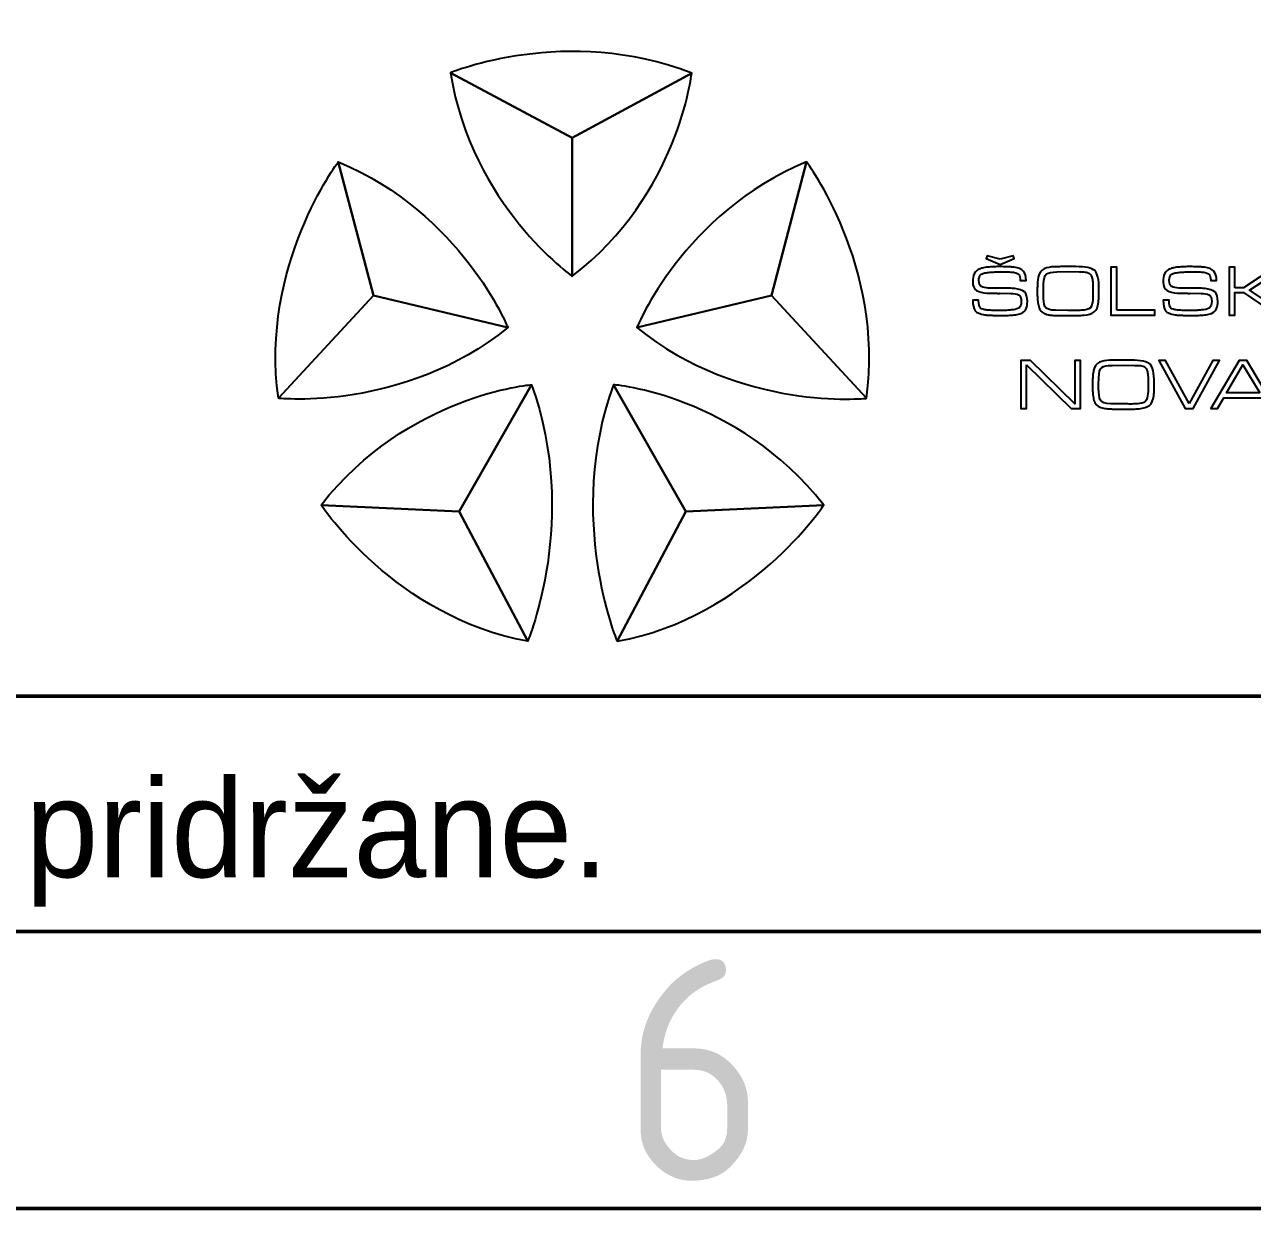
# Model space of a CAD drawing. Header units: millimetres. Extents: x -2290 to 830, y 1385 to 3624.
# Drawn here: x -239.1 to -66.2, y 1385 to 1551.7 of the extents above; entities that cross this region are included whole.
import ezdxf

# ---------------------------------------------------------------- set-up
doc = ezdxf.new("R2010")
doc.units = ezdxf.units.MM
doc.header["$MEASUREMENT"] = 0
doc.layers.add('Crta_025', color=5, linetype='Continuous', lineweight=25)
doc.layers.add('Crta_05', color=1, linetype='Continuous', lineweight=50)
doc.layers.add('Layer 1', color=7, linetype='Continuous')
doc.layers.add('RAHM2', color=1, linetype='Continuous')
doc.styles.add('oznake', font='geniso.shx', dxfattribs={"height": 4})
doc.styles.get("Standard").update_dxf_attribs({"font": 'arial.ttf'})

# ---------------------------------------------------------------- blocks, each defined once
blk = doc.blocks.new('Logo_SCNG')
at = {"layer": 'Layer 1', "color": 242}
for points, knots in [([(2.154, 4.869), (2.154, 4.869), (-0.005, 3.698), (-0.005, 3.698), (-0.005, 3.698), (-0.005, 3.698), (-2.2, 4.875), (-2.2, 4.875), (-2.2, 4.875), (-2.2, 4.875), (-0.106, 5.746), (2.154, 4.869)], [0, 0, 0, 0, 0.25, 0.25, 0.25, 0.25, 0.5, 0.5, 0.5, 0.5, 1, 1, 1, 1]), ([(-5.307, -1.001), (-5.307, -1.001), (-3.592, 0.853), (-3.592, 0.853), (-3.592, 0.853), (-3.592, 0.853), (-4.225, 3.267), (-4.225, 3.267), (-4.225, 3.267), (-4.225, 3.267), (-5.639, 1.401), (-5.307, -1.001)], [0, 0, 0, 0, 0.25, 0.25, 0.25, 0.25, 0.5, 0.5, 0.5, 0.5, 1, 1, 1, 1]), ([(5.307, -1.001), (5.307, -1.001), (3.592, 0.853), (3.592, 0.853), (3.592, 0.853), (3.592, 0.853), (4.225, 3.267), (4.225, 3.267), (4.225, 3.267), (4.225, 3.267), (5.639, 1.401), (5.307, -1.001)], [0, 0, 0, 0, 0.25, 0.25, 0.25, 0.25, 0.5, 0.5, 0.5, 0.5, 1, 1, 1, 1]), ([(7.72, 1.512), (7.72, 1.512), (7.954, 1.571), (7.954, 1.571), (7.954, 1.571), (7.954, 1.571), (7.971, 1.52), (7.971, 1.52), (7.971, 1.52), (7.971, 1.52), (7.72, 1.412), (7.72, 1.412), (7.72, 1.412), (7.72, 1.412), (7.469, 1.52), (7.469, 1.52), (7.469, 1.52), (7.469, 1.52), (7.485, 1.571), (7.485, 1.571), (7.485, 1.571), (7.485, 1.571), (7.72, 1.512), (7.72, 1.512)], [0, 0, 0, 0, 0.142857, 0.142857, 0.142857, 0.142857, 0.285714, 0.285714, 0.285714, 0.285714, 0.428571, 0.428571, 0.428571, 0.428571, 0.571429, 0.571429, 0.571429, 0.571429, 0.714286, 0.714286, 0.714286, 0.714286, 1, 1, 1, 1]), ([(8.19, 1.128), (8.19, 1.128), (8.085, 1.128), (8.085, 1.128), (8.085, 1.128), (8.085, 1.133), (8.085, 1.139), (8.084, 1.146), (8.084, 1.146), (8.084, 1.153), (8.083, 1.16), (8.082, 1.167), (8.082, 1.167), (8.081, 1.184), (8.076, 1.201), (8.069, 1.217), (8.069, 1.217), (8.061, 1.234), (8.049, 1.246), (8.032, 1.254), (8.032, 1.254), (8.014, 1.262), (7.991, 1.269), (7.961, 1.273), (7.961, 1.273), (7.931, 1.276), (7.9, 1.279), (7.868, 1.281), (7.868, 1.281), (7.846, 1.282), (7.825, 1.283), (7.805, 1.283), (7.805, 1.283), (7.785, 1.283), (7.766, 1.284), (7.749, 1.284), (7.749, 1.284), (7.749, 1.284), (7.712, 1.284), (7.712, 1.284), (7.712, 1.284), (7.693, 1.283), (7.67, 1.282), (7.643, 1.281), (7.643, 1.281), (7.615, 1.28), (7.587, 1.278), (7.558, 1.276), (7.558, 1.276), (7.526, 1.273), (7.496, 1.27), (7.467, 1.265), (7.467, 1.265), (7.437, 1.26), (7.413, 1.254), (7.394, 1.245), (7.394, 1.245), (7.372, 1.236), (7.358, 1.221), (7.351, 1.202), (7.351, 1.202), (7.343, 1.183), (7.339, 1.162), (7.337, 1.141), (7.337, 1.141), (7.337, 1.138), (7.337, 1.136), (7.337, 1.133), (7.337, 1.133), (7.337, 1.13), (7.337, 1.128), (7.337, 1.125), (7.337, 1.125), (7.337, 1.069), (7.353, 1.032), (7.385, 1.016), (7.385, 1.016), (7.417, 1), (7.458, 0.991), (7.507, 0.989), (7.507, 0.989), (7.515, 0.988), (7.523, 0.987), (7.53, 0.987), (7.53, 0.987), (7.538, 0.986), (7.546, 0.986), (7.555, 0.986), (7.555, 0.986), (7.563, 0.986), (7.571, 0.986), (7.578, 0.986), (7.578, 0.986), (7.586, 0.986), (7.594, 0.986), (7.602, 0.986), (7.602, 0.986), (7.619, 0.986), (7.636, 0.986), (7.653, 0.986), (7.653, 0.986), (7.67, 0.986), (7.687, 0.987), (7.704, 0.987), (7.704, 0.987), (7.721, 0.987), (7.738, 0.987), (7.755, 0.987), (7.755, 0.987), (7.772, 0.987), (7.789, 0.987), (7.806, 0.987), (7.806, 0.987), (7.82, 0.987), (7.835, 0.987), (7.851, 0.987), (7.851, 0.987), (7.866, 0.987), (7.881, 0.987), (7.897, 0.986), (7.897, 0.986), (7.911, 0.985), (7.926, 0.984), (7.941, 0.984), (7.941, 0.984), (7.957, 0.983), (7.972, 0.981), (7.986, 0.98), (7.986, 0.98), (8.066, 0.971), (8.123, 0.95), (8.159, 0.918), (8.159, 0.918), (8.194, 0.886), (8.212, 0.828), (8.212, 0.746), (8.212, 0.746), (8.212, 0.698), (8.205, 0.656), (8.19, 0.619), (8.19, 0.619), (8.175, 0.581), (8.144, 0.552), (8.097, 0.532), (8.097, 0.532), (8.071, 0.52), (8.04, 0.511), (8.004, 0.506), (8.004, 0.506), (7.968, 0.502), (7.931, 0.498), (7.894, 0.497), (7.894, 0.497), (7.874, 0.496), (7.854, 0.495), (7.835, 0.495), (7.835, 0.495), (7.815, 0.494), (7.797, 0.494), (7.778, 0.494), (7.778, 0.494), (7.778, 0.494), (7.71, 0.494), (7.71, 0.494), (7.71, 0.494), (7.688, 0.494), (7.666, 0.494), (7.644, 0.495), (7.644, 0.495), (7.622, 0.495), (7.6, 0.496), (7.578, 0.497), (7.578, 0.497), (7.556, 0.497), (7.534, 0.499), (7.512, 0.5), (7.512, 0.5), (7.489, 0.501), (7.468, 0.503), (7.446, 0.506), (7.446, 0.506), (7.355, 0.518), (7.296, 0.543), (7.269, 0.58), (7.269, 0.58), (7.241, 0.618), (7.228, 0.681), (7.228, 0.771), (7.228, 0.771), (7.228, 0.771), (7.333, 0.772), (7.333, 0.772), (7.333, 0.772), (7.333, 0.772), (7.333, 0.754), (7.333, 0.754), (7.333, 0.754), (7.333, 0.752), (7.333, 0.751), (7.333, 0.75), (7.333, 0.75), (7.333, 0.75), (7.333, 0.749), (7.333, 0.749), (7.333, 0.749), (7.334, 0.716), (7.338, 0.687), (7.344, 0.662), (7.344, 0.662), (7.351, 0.636), (7.372, 0.618), (7.41, 0.607), (7.41, 0.607), (7.43, 0.601), (7.455, 0.596), (7.482, 0.593), (7.482, 0.593), (7.51, 0.59), (7.539, 0.588), (7.568, 0.586), (7.568, 0.586), (7.594, 0.585), (7.62, 0.585), (7.646, 0.584), (7.646, 0.584), (7.672, 0.584), (7.695, 0.584), (7.715, 0.584), (7.715, 0.584), (7.729, 0.584), (7.742, 0.584), (7.756, 0.584), (7.756, 0.584), (7.769, 0.585), (7.783, 0.585), (7.797, 0.585), (7.797, 0.585), (7.824, 0.586), (7.852, 0.587), (7.879, 0.589), (7.879, 0.589), (7.906, 0.592), (7.933, 0.594), (7.96, 0.598), (7.96, 0.598), (8.01, 0.604), (8.046, 0.618), (8.069, 0.639), (8.069, 0.639), (8.092, 0.66), (8.103, 0.696), (8.103, 0.746), (8.103, 0.746), (8.103, 0.813), (8.086, 0.853), (8.053, 0.867), (8.053, 0.867), (8.02, 0.882), (7.973, 0.889), (7.912, 0.89), (7.912, 0.89), (7.912, 0.89), (7.714, 0.894), (7.714, 0.894), (7.714, 0.894), (7.706, 0.893), (7.698, 0.893), (7.69, 0.893), (7.69, 0.893), (7.682, 0.893), (7.675, 0.893), (7.667, 0.894), (7.667, 0.894), (7.636, 0.894), (7.604, 0.894), (7.573, 0.895), (7.573, 0.895), (7.542, 0.896), (7.511, 0.897), (7.481, 0.899), (7.481, 0.899), (7.406, 0.903), (7.344, 0.919), (7.297, 0.946), (7.297, 0.946), (7.25, 0.973), (7.226, 1.026), (7.226, 1.104), (7.226, 1.104), (7.226, 1.157), (7.235, 1.205), (7.253, 1.247), (7.253, 1.247), (7.271, 1.289), (7.306, 1.32), (7.359, 1.339), (7.359, 1.339), (7.383, 1.348), (7.412, 1.355), (7.445, 1.36), (7.445, 1.36), (7.478, 1.365), (7.512, 1.369), (7.547, 1.371), (7.547, 1.371), (7.578, 1.373), (7.609, 1.375), (7.639, 1.375), (7.639, 1.375), (7.669, 1.376), (7.695, 1.376), (7.719, 1.376), (7.719, 1.376), (7.739, 1.376), (7.761, 1.376), (7.782, 1.375), (7.782, 1.375), (7.804, 1.375), (7.826, 1.374), (7.847, 1.373), (7.847, 1.373), (7.868, 1.372), (7.889, 1.371), (7.911, 1.37), (7.911, 1.37), (7.933, 1.369), (7.954, 1.367), (7.975, 1.364), (7.975, 1.364), (8.051, 1.356), (8.106, 1.333), (8.139, 1.295), (8.139, 1.295), (8.173, 1.257), (8.19, 1.201), (8.19, 1.126), (8.19, 1.126), (8.19, 1.126), (8.19, 1.128), (8.19, 1.128)], [0, 0, 0, 0, 0.011628, 0.011628, 0.011628, 0.011628, 0.023256, 0.023256, 0.023256, 0.023256, 0.034884, 0.034884, 0.034884, 0.034884, 0.046512, 0.046512, 0.046512, 0.046512, 0.05814, 0.05814, 0.05814, 0.05814, 0.069767, 0.069767, 0.069767, 0.069767, 0.081395, 0.081395, 0.081395, 0.081395, 0.093023, 0.093023, 0.093023, 0.093023, 0.104651, 0.104651, 0.104651, 0.104651, 0.116279, 0.116279, 0.116279, 0.116279, 0.127907, 0.127907, 0.127907, 0.127907, 0.139535, 0.139535, 0.139535, 0.139535, 0.151163, 0.151163, 0.151163, 0.151163, 0.162791, 0.162791, 0.162791, 0.162791, 0.174419, 0.174419, 0.174419, 0.174419, 0.186047, 0.186047, 0.186047, 0.186047, 0.197674, 0.197674, 0.197674, 0.197674, 0.209302, 0.209302, 0.209302, 0.209302, 0.22093, 0.22093, 0.22093, 0.22093, 0.232558, 0.232558, 0.232558, 0.232558, 0.244186, 0.244186, 0.244186, 0.244186, 0.255814, 0.255814, 0.255814, 0.255814, 0.267442, 0.267442, 0.267442, 0.267442, 0.27907, 0.27907, 0.27907, 0.27907, 0.290698, 0.290698, 0.290698, 0.290698, 0.302326, 0.302326, 0.302326, 0.302326, 0.313953, 0.313953, 0.313953, 0.313953, 0.325581, 0.325581, 0.325581, 0.325581, 0.337209, 0.337209, 0.337209, 0.337209, 0.348837, 0.348837, 0.348837, 0.348837, 0.360465, 0.360465, 0.360465, 0.360465, 0.372093, 0.372093, 0.372093, 0.372093, 0.383721, 0.383721, 0.383721, 0.383721, 0.395349, 0.395349, 0.395349, 0.395349, 0.406977, 0.406977, 0.406977, 0.406977, 0.418605, 0.418605, 0.418605, 0.418605, 0.430233, 0.430233, 0.430233, 0.430233, 0.44186, 0.44186, 0.44186, 0.44186, 0.453488, 0.453488, 0.453488, 0.453488, 0.465116, 0.465116, 0.465116, 0.465116, 0.476744, 0.476744, 0.476744, 0.476744, 0.488372, 0.488372, 0.488372, 0.488372, 0.5, 0.5, 0.5, 0.5, 0.511628, 0.511628, 0.511628, 0.511628, 0.523256, 0.523256, 0.523256, 0.523256, 0.534884, 0.534884, 0.534884, 0.534884, 0.546512, 0.546512, 0.546512, 0.546512, 0.55814, 0.55814, 0.55814, 0.55814, 0.569767, 0.569767, 0.569767, 0.569767, 0.581395, 0.581395, 0.581395, 0.581395, 0.593023, 0.593023, 0.593023, 0.593023, 0.604651, 0.604651, 0.604651, 0.604651, 0.616279, 0.616279, 0.616279, 0.616279, 0.627907, 0.627907, 0.627907, 0.627907, 0.639535, 0.639535, 0.639535, 0.639535, 0.651163, 0.651163, 0.651163, 0.651163, 0.662791, 0.662791, 0.662791, 0.662791, 0.674419, 0.674419, 0.674419, 0.674419, 0.686047, 0.686047, 0.686047, 0.686047, 0.697674, 0.697674, 0.697674, 0.697674, 0.709302, 0.709302, 0.709302, 0.709302, 0.72093, 0.72093, 0.72093, 0.72093, 0.732558, 0.732558, 0.732558, 0.732558, 0.744186, 0.744186, 0.744186, 0.744186, 0.755814, 0.755814, 0.755814, 0.755814, 0.767442, 0.767442, 0.767442, 0.767442, 0.77907, 0.77907, 0.77907, 0.77907, 0.790698, 0.790698, 0.790698, 0.790698, 0.802326, 0.802326, 0.802326, 0.802326, 0.813953, 0.813953, 0.813953, 0.813953, 0.825581, 0.825581, 0.825581, 0.825581, 0.837209, 0.837209, 0.837209, 0.837209, 0.848837, 0.848837, 0.848837, 0.848837, 0.860465, 0.860465, 0.860465, 0.860465, 0.872093, 0.872093, 0.872093, 0.872093, 0.883721, 0.883721, 0.883721, 0.883721, 0.895349, 0.895349, 0.895349, 0.895349, 0.906977, 0.906977, 0.906977, 0.906977, 0.918605, 0.918605, 0.918605, 0.918605, 0.930233, 0.930233, 0.930233, 0.930233, 0.94186, 0.94186, 0.94186, 0.94186, 0.953488, 0.953488, 0.953488, 0.953488, 0.965116, 0.965116, 0.965116, 0.965116, 0.976744, 0.976744, 0.976744, 0.976744, 1, 1, 1, 1]), ([(8.391, 0.928), (8.391, 0.942), (8.391, 0.956), (8.391, 0.971), (8.391, 0.971), (8.391, 0.985), (8.392, 1), (8.393, 1.013), (8.393, 1.013), (8.393, 1.043), (8.394, 1.072), (8.397, 1.102), (8.397, 1.102), (8.399, 1.131), (8.404, 1.16), (8.41, 1.188), (8.41, 1.188), (8.427, 1.265), (8.462, 1.314), (8.515, 1.337), (8.515, 1.337), (8.569, 1.359), (8.63, 1.371), (8.699, 1.373), (8.699, 1.373), (8.731, 1.374), (8.763, 1.375), (8.795, 1.375), (8.795, 1.375), (8.827, 1.376), (8.859, 1.376), (8.891, 1.376), (8.891, 1.376), (8.923, 1.376), (8.954, 1.376), (8.986, 1.376), (8.986, 1.376), (9.018, 1.376), (9.05, 1.376), (9.082, 1.376), (9.082, 1.376), (9.262, 1.376), (9.378, 1.352), (9.428, 1.304), (9.428, 1.304), (9.479, 1.257), (9.504, 1.145), (9.504, 0.968), (9.504, 0.968), (9.504, 0.929), (9.504, 0.89), (9.503, 0.851), (9.503, 0.851), (9.502, 0.812), (9.5, 0.773), (9.495, 0.734), (9.495, 0.734), (9.487, 0.651), (9.461, 0.593), (9.419, 0.559), (9.419, 0.559), (9.376, 0.525), (9.314, 0.505), (9.23, 0.499), (9.23, 0.499), (9.195, 0.496), (9.159, 0.494), (9.123, 0.493), (9.123, 0.493), (9.087, 0.493), (9.052, 0.493), (9.016, 0.493), (9.016, 0.493), (9.016, 0.493), (8.823, 0.493), (8.823, 0.493), (8.823, 0.493), (8.792, 0.493), (8.762, 0.493), (8.731, 0.494), (8.731, 0.494), (8.7, 0.495), (8.67, 0.497), (8.639, 0.5), (8.639, 0.5), (8.635, 0.501), (8.631, 0.502), (8.626, 0.502), (8.626, 0.502), (8.621, 0.502), (8.617, 0.502), (8.612, 0.503), (8.612, 0.503), (8.579, 0.508), (8.548, 0.518), (8.517, 0.531), (8.517, 0.531), (8.487, 0.544), (8.462, 0.566), (8.443, 0.595), (8.443, 0.595), (8.429, 0.619), (8.418, 0.646), (8.411, 0.678), (8.411, 0.678), (8.404, 0.71), (8.399, 0.743), (8.397, 0.776), (8.397, 0.776), (8.394, 0.803), (8.393, 0.829), (8.392, 0.855), (8.392, 0.855), (8.392, 0.881), (8.391, 0.905), (8.391, 0.926), (8.391, 0.926), (8.391, 0.926), (8.391, 0.928), (8.391, 0.928)], [0, 0, 0, 0, 0.032258, 0.032258, 0.032258, 0.032258, 0.064516, 0.064516, 0.064516, 0.064516, 0.096774, 0.096774, 0.096774, 0.096774, 0.129032, 0.129032, 0.129032, 0.129032, 0.16129, 0.16129, 0.16129, 0.16129, 0.193548, 0.193548, 0.193548, 0.193548, 0.225806, 0.225806, 0.225806, 0.225806, 0.258065, 0.258065, 0.258065, 0.258065, 0.290323, 0.290323, 0.290323, 0.290323, 0.322581, 0.322581, 0.322581, 0.322581, 0.354839, 0.354839, 0.354839, 0.354839, 0.387097, 0.387097, 0.387097, 0.387097, 0.419355, 0.419355, 0.419355, 0.419355, 0.451613, 0.451613, 0.451613, 0.451613, 0.483871, 0.483871, 0.483871, 0.483871, 0.516129, 0.516129, 0.516129, 0.516129, 0.548387, 0.548387, 0.548387, 0.548387, 0.580645, 0.580645, 0.580645, 0.580645, 0.612903, 0.612903, 0.612903, 0.612903, 0.645161, 0.645161, 0.645161, 0.645161, 0.677419, 0.677419, 0.677419, 0.677419, 0.709677, 0.709677, 0.709677, 0.709677, 0.741935, 0.741935, 0.741935, 0.741935, 0.774194, 0.774194, 0.774194, 0.774194, 0.806452, 0.806452, 0.806452, 0.806452, 0.83871, 0.83871, 0.83871, 0.83871, 0.870968, 0.870968, 0.870968, 0.870968, 0.903226, 0.903226, 0.903226, 0.903226, 0.935484, 0.935484, 0.935484, 0.935484, 1, 1, 1, 1]), ([(9.825, 0.589), (9.825, 0.589), (10.51, 0.589), (10.51, 0.589), (10.51, 0.589), (10.51, 0.589), (10.51, 0.502), (10.51, 0.502), (10.51, 0.502), (10.51, 0.502), (9.72, 0.502), (9.72, 0.502), (9.72, 0.502), (9.72, 0.502), (9.72, 1.368), (9.72, 1.368), (9.72, 1.368), (9.72, 1.368), (9.825, 1.368), (9.825, 1.368), (9.825, 1.368), (9.825, 1.368), (9.825, 0.589), (9.825, 0.589)], [0, 0, 0, 0, 0.142857, 0.142857, 0.142857, 0.142857, 0.285714, 0.285714, 0.285714, 0.285714, 0.428571, 0.428571, 0.428571, 0.428571, 0.571429, 0.571429, 0.571429, 0.571429, 0.714286, 0.714286, 0.714286, 0.714286, 1, 1, 1, 1]), ([(11.627, 1.128), (11.627, 1.128), (11.521, 1.128), (11.521, 1.128), (11.521, 1.128), (11.521, 1.133), (11.521, 1.139), (11.521, 1.146), (11.521, 1.146), (11.52, 1.153), (11.52, 1.16), (11.519, 1.167), (11.519, 1.167), (11.517, 1.184), (11.513, 1.201), (11.505, 1.217), (11.505, 1.217), (11.498, 1.234), (11.486, 1.246), (11.468, 1.254), (11.468, 1.254), (11.451, 1.262), (11.427, 1.269), (11.397, 1.273), (11.397, 1.273), (11.368, 1.276), (11.337, 1.279), (11.305, 1.281), (11.305, 1.281), (11.283, 1.282), (11.262, 1.283), (11.242, 1.283), (11.242, 1.283), (11.221, 1.283), (11.202, 1.284), (11.185, 1.284), (11.185, 1.284), (11.185, 1.284), (11.149, 1.284), (11.149, 1.284), (11.149, 1.284), (11.13, 1.283), (11.106, 1.282), (11.079, 1.281), (11.079, 1.281), (11.052, 1.28), (11.024, 1.278), (10.994, 1.276), (10.994, 1.276), (10.963, 1.273), (10.933, 1.27), (10.903, 1.265), (10.903, 1.265), (10.874, 1.26), (10.85, 1.254), (10.831, 1.245), (10.831, 1.245), (10.809, 1.236), (10.794, 1.221), (10.787, 1.202), (10.787, 1.202), (10.78, 1.183), (10.775, 1.162), (10.773, 1.141), (10.773, 1.141), (10.773, 1.138), (10.773, 1.136), (10.773, 1.133), (10.773, 1.133), (10.773, 1.13), (10.773, 1.128), (10.773, 1.125), (10.773, 1.125), (10.773, 1.069), (10.789, 1.032), (10.821, 1.016), (10.821, 1.016), (10.853, 1), (10.894, 0.991), (10.944, 0.989), (10.944, 0.989), (10.951, 0.988), (10.959, 0.987), (10.967, 0.987), (10.967, 0.987), (10.975, 0.986), (10.983, 0.986), (10.992, 0.986), (10.992, 0.986), (10.999, 0.986), (11.007, 0.986), (11.015, 0.986), (11.015, 0.986), (11.023, 0.986), (11.031, 0.986), (11.038, 0.986), (11.038, 0.986), (11.056, 0.986), (11.073, 0.986), (11.09, 0.986), (11.09, 0.986), (11.106, 0.986), (11.124, 0.987), (11.141, 0.987), (11.141, 0.987), (11.157, 0.987), (11.174, 0.987), (11.192, 0.987), (11.192, 0.987), (11.209, 0.987), (11.226, 0.987), (11.242, 0.987), (11.242, 0.987), (11.257, 0.987), (11.272, 0.987), (11.287, 0.987), (11.287, 0.987), (11.302, 0.987), (11.318, 0.987), (11.333, 0.986), (11.333, 0.986), (11.348, 0.985), (11.363, 0.984), (11.378, 0.984), (11.378, 0.984), (11.393, 0.983), (11.408, 0.981), (11.423, 0.98), (11.423, 0.98), (11.502, 0.971), (11.56, 0.95), (11.595, 0.918), (11.595, 0.918), (11.631, 0.886), (11.649, 0.828), (11.649, 0.746), (11.649, 0.746), (11.649, 0.698), (11.641, 0.656), (11.627, 0.619), (11.627, 0.619), (11.612, 0.581), (11.581, 0.552), (11.533, 0.532), (11.533, 0.532), (11.507, 0.52), (11.476, 0.511), (11.44, 0.506), (11.44, 0.506), (11.404, 0.502), (11.368, 0.498), (11.331, 0.497), (11.331, 0.497), (11.311, 0.496), (11.291, 0.495), (11.271, 0.495), (11.271, 0.495), (11.252, 0.494), (11.233, 0.494), (11.215, 0.494), (11.215, 0.494), (11.215, 0.494), (11.146, 0.494), (11.146, 0.494), (11.146, 0.494), (11.124, 0.494), (11.103, 0.494), (11.081, 0.495), (11.081, 0.495), (11.058, 0.495), (11.037, 0.496), (11.015, 0.497), (11.015, 0.497), (10.992, 0.497), (10.97, 0.499), (10.948, 0.5), (10.948, 0.5), (10.926, 0.501), (10.904, 0.503), (10.882, 0.506), (10.882, 0.506), (10.792, 0.518), (10.732, 0.543), (10.705, 0.58), (10.705, 0.58), (10.678, 0.618), (10.664, 0.681), (10.664, 0.771), (10.664, 0.771), (10.664, 0.771), (10.769, 0.772), (10.769, 0.772), (10.769, 0.772), (10.769, 0.772), (10.769, 0.754), (10.769, 0.754), (10.769, 0.754), (10.769, 0.752), (10.769, 0.751), (10.769, 0.75), (10.769, 0.75), (10.769, 0.75), (10.769, 0.749), (10.769, 0.749), (10.769, 0.749), (10.77, 0.716), (10.774, 0.687), (10.781, 0.662), (10.781, 0.662), (10.787, 0.636), (10.809, 0.618), (10.846, 0.607), (10.846, 0.607), (10.867, 0.601), (10.891, 0.596), (10.919, 0.593), (10.919, 0.593), (10.947, 0.59), (10.975, 0.588), (11.005, 0.586), (11.005, 0.586), (11.031, 0.585), (11.057, 0.585), (11.082, 0.584), (11.082, 0.584), (11.108, 0.584), (11.131, 0.584), (11.151, 0.584), (11.151, 0.584), (11.165, 0.584), (11.179, 0.584), (11.192, 0.584), (11.192, 0.584), (11.206, 0.585), (11.219, 0.585), (11.233, 0.585), (11.233, 0.585), (11.261, 0.586), (11.288, 0.587), (11.316, 0.589), (11.316, 0.589), (11.343, 0.592), (11.37, 0.594), (11.397, 0.598), (11.397, 0.598), (11.446, 0.604), (11.482, 0.618), (11.505, 0.639), (11.505, 0.639), (11.528, 0.66), (11.54, 0.696), (11.54, 0.746), (11.54, 0.746), (11.54, 0.813), (11.523, 0.853), (11.49, 0.867), (11.49, 0.867), (11.456, 0.882), (11.409, 0.889), (11.349, 0.89), (11.349, 0.89), (11.349, 0.89), (11.15, 0.894), (11.15, 0.894), (11.15, 0.894), (11.142, 0.893), (11.134, 0.893), (11.127, 0.893), (11.127, 0.893), (11.119, 0.893), (11.111, 0.893), (11.103, 0.894), (11.103, 0.894), (11.072, 0.894), (11.041, 0.894), (11.01, 0.895), (11.01, 0.895), (10.979, 0.896), (10.948, 0.897), (10.918, 0.899), (10.918, 0.899), (10.842, 0.903), (10.781, 0.919), (10.734, 0.946), (10.734, 0.946), (10.687, 0.973), (10.663, 1.026), (10.663, 1.104), (10.663, 1.104), (10.663, 1.157), (10.672, 1.205), (10.69, 1.247), (10.69, 1.247), (10.707, 1.289), (10.743, 1.32), (10.795, 1.339), (10.795, 1.339), (10.82, 1.348), (10.848, 1.355), (10.881, 1.36), (10.881, 1.36), (10.914, 1.365), (10.948, 1.369), (10.984, 1.371), (10.984, 1.371), (11.015, 1.373), (11.045, 1.375), (11.075, 1.375), (11.075, 1.375), (11.105, 1.376), (11.132, 1.376), (11.155, 1.376), (11.155, 1.376), (11.176, 1.376), (11.197, 1.376), (11.219, 1.375), (11.219, 1.375), (11.24, 1.375), (11.262, 1.374), (11.284, 1.373), (11.284, 1.373), (11.305, 1.372), (11.326, 1.371), (11.347, 1.37), (11.347, 1.37), (11.369, 1.369), (11.39, 1.367), (11.411, 1.364), (11.411, 1.364), (11.487, 1.356), (11.542, 1.333), (11.576, 1.295), (11.576, 1.295), (11.61, 1.257), (11.627, 1.201), (11.627, 1.126), (11.627, 1.126), (11.627, 1.126), (11.627, 1.128), (11.627, 1.128)], [0, 0, 0, 0, 0.011628, 0.011628, 0.011628, 0.011628, 0.023256, 0.023256, 0.023256, 0.023256, 0.034884, 0.034884, 0.034884, 0.034884, 0.046512, 0.046512, 0.046512, 0.046512, 0.05814, 0.05814, 0.05814, 0.05814, 0.069767, 0.069767, 0.069767, 0.069767, 0.081395, 0.081395, 0.081395, 0.081395, 0.093023, 0.093023, 0.093023, 0.093023, 0.104651, 0.104651, 0.104651, 0.104651, 0.116279, 0.116279, 0.116279, 0.116279, 0.127907, 0.127907, 0.127907, 0.127907, 0.139535, 0.139535, 0.139535, 0.139535, 0.151163, 0.151163, 0.151163, 0.151163, 0.162791, 0.162791, 0.162791, 0.162791, 0.174419, 0.174419, 0.174419, 0.174419, 0.186047, 0.186047, 0.186047, 0.186047, 0.197674, 0.197674, 0.197674, 0.197674, 0.209302, 0.209302, 0.209302, 0.209302, 0.22093, 0.22093, 0.22093, 0.22093, 0.232558, 0.232558, 0.232558, 0.232558, 0.244186, 0.244186, 0.244186, 0.244186, 0.255814, 0.255814, 0.255814, 0.255814, 0.267442, 0.267442, 0.267442, 0.267442, 0.27907, 0.27907, 0.27907, 0.27907, 0.290698, 0.290698, 0.290698, 0.290698, 0.302326, 0.302326, 0.302326, 0.302326, 0.313953, 0.313953, 0.313953, 0.313953, 0.325581, 0.325581, 0.325581, 0.325581, 0.337209, 0.337209, 0.337209, 0.337209, 0.348837, 0.348837, 0.348837, 0.348837, 0.360465, 0.360465, 0.360465, 0.360465, 0.372093, 0.372093, 0.372093, 0.372093, 0.383721, 0.383721, 0.383721, 0.383721, 0.395349, 0.395349, 0.395349, 0.395349, 0.406977, 0.406977, 0.406977, 0.406977, 0.418605, 0.418605, 0.418605, 0.418605, 0.430233, 0.430233, 0.430233, 0.430233, 0.44186, 0.44186, 0.44186, 0.44186, 0.453488, 0.453488, 0.453488, 0.453488, 0.465116, 0.465116, 0.465116, 0.465116, 0.476744, 0.476744, 0.476744, 0.476744, 0.488372, 0.488372, 0.488372, 0.488372, 0.5, 0.5, 0.5, 0.5, 0.511628, 0.511628, 0.511628, 0.511628, 0.523256, 0.523256, 0.523256, 0.523256, 0.534884, 0.534884, 0.534884, 0.534884, 0.546512, 0.546512, 0.546512, 0.546512, 0.55814, 0.55814, 0.55814, 0.55814, 0.569767, 0.569767, 0.569767, 0.569767, 0.581395, 0.581395, 0.581395, 0.581395, 0.593023, 0.593023, 0.593023, 0.593023, 0.604651, 0.604651, 0.604651, 0.604651, 0.616279, 0.616279, 0.616279, 0.616279, 0.627907, 0.627907, 0.627907, 0.627907, 0.639535, 0.639535, 0.639535, 0.639535, 0.651163, 0.651163, 0.651163, 0.651163, 0.662791, 0.662791, 0.662791, 0.662791, 0.674419, 0.674419, 0.674419, 0.674419, 0.686047, 0.686047, 0.686047, 0.686047, 0.697674, 0.697674, 0.697674, 0.697674, 0.709302, 0.709302, 0.709302, 0.709302, 0.72093, 0.72093, 0.72093, 0.72093, 0.732558, 0.732558, 0.732558, 0.732558, 0.744186, 0.744186, 0.744186, 0.744186, 0.755814, 0.755814, 0.755814, 0.755814, 0.767442, 0.767442, 0.767442, 0.767442, 0.77907, 0.77907, 0.77907, 0.77907, 0.790698, 0.790698, 0.790698, 0.790698, 0.802326, 0.802326, 0.802326, 0.802326, 0.813953, 0.813953, 0.813953, 0.813953, 0.825581, 0.825581, 0.825581, 0.825581, 0.837209, 0.837209, 0.837209, 0.837209, 0.848837, 0.848837, 0.848837, 0.848837, 0.860465, 0.860465, 0.860465, 0.860465, 0.872093, 0.872093, 0.872093, 0.872093, 0.883721, 0.883721, 0.883721, 0.883721, 0.895349, 0.895349, 0.895349, 0.895349, 0.906977, 0.906977, 0.906977, 0.906977, 0.918605, 0.918605, 0.918605, 0.918605, 0.930233, 0.930233, 0.930233, 0.930233, 0.94186, 0.94186, 0.94186, 0.94186, 0.953488, 0.953488, 0.953488, 0.953488, 0.965116, 0.965116, 0.965116, 0.965116, 0.976744, 0.976744, 0.976744, 0.976744, 1, 1, 1, 1]), ([(11.959, 0.994), (11.959, 0.994), (12.112, 0.994), (12.112, 0.994), (12.112, 0.994), (12.112, 0.994), (12.681, 1.368), (12.681, 1.368), (12.681, 1.368), (12.681, 1.368), (12.86, 1.368), (12.86, 1.368), (12.86, 1.368), (12.86, 1.368), (12.224, 0.95), (12.224, 0.95), (12.224, 0.95), (12.224, 0.95), (12.903, 0.502), (12.903, 0.502), (12.903, 0.502), (12.903, 0.502), (12.714, 0.502), (12.714, 0.502), (12.714, 0.502), (12.714, 0.502), (12.112, 0.907), (12.112, 0.907), (12.112, 0.907), (12.112, 0.907), (11.959, 0.907), (11.959, 0.907), (11.959, 0.907), (11.959, 0.907), (11.959, 0.502), (11.959, 0.502), (11.959, 0.502), (11.959, 0.502), (11.854, 0.502), (11.854, 0.502), (11.854, 0.502), (11.854, 0.502), (11.854, 1.368), (11.854, 1.368), (11.854, 1.368), (11.854, 1.368), (11.959, 1.368), (11.959, 1.368), (11.959, 1.368), (11.959, 1.368), (11.959, 0.994), (11.959, 0.994)], [0, 0, 0, 0, 0.071429, 0.071429, 0.071429, 0.071429, 0.142857, 0.142857, 0.142857, 0.142857, 0.214286, 0.214286, 0.214286, 0.214286, 0.285714, 0.285714, 0.285714, 0.285714, 0.357143, 0.357143, 0.357143, 0.357143, 0.428571, 0.428571, 0.428571, 0.428571, 0.5, 0.5, 0.5, 0.5, 0.571429, 0.571429, 0.571429, 0.571429, 0.642857, 0.642857, 0.642857, 0.642857, 0.714286, 0.714286, 0.714286, 0.714286, 0.785714, 0.785714, 0.785714, 0.785714, 0.857143, 0.857143, 0.857143, 0.857143, 1, 1, 1, 1]), ([(8.501, 0.932), (8.501, 0.932), (8.501, 0.868), (8.501, 0.868), (8.501, 0.868), (8.501, 0.773), (8.511, 0.703), (8.53, 0.658), (8.53, 0.658), (8.55, 0.613), (8.614, 0.589), (8.721, 0.587), (8.721, 0.587), (8.721, 0.587), (8.945, 0.585), (8.945, 0.585), (8.945, 0.585), (8.945, 0.585), (9.025, 0.585), (9.025, 0.585), (9.025, 0.585), (9.043, 0.584), (9.06, 0.584), (9.078, 0.584), (9.078, 0.584), (9.096, 0.584), (9.114, 0.584), (9.132, 0.585), (9.132, 0.585), (9.149, 0.586), (9.167, 0.587), (9.184, 0.587), (9.184, 0.587), (9.202, 0.588), (9.22, 0.59), (9.237, 0.591), (9.237, 0.591), (9.306, 0.598), (9.349, 0.622), (9.367, 0.662), (9.367, 0.662), (9.384, 0.701), (9.393, 0.752), (9.393, 0.812), (9.393, 0.812), (9.393, 0.827), (9.393, 0.842), (9.393, 0.856), (9.393, 0.856), (9.394, 0.871), (9.394, 0.886), (9.394, 0.902), (9.394, 0.902), (9.395, 0.916), (9.395, 0.931), (9.395, 0.946), (9.395, 0.946), (9.395, 0.961), (9.395, 0.975), (9.395, 0.99), (9.395, 0.99), (9.395, 1.003), (9.395, 1.017), (9.395, 1.032), (9.395, 1.032), (9.394, 1.047), (9.394, 1.062), (9.393, 1.077), (9.393, 1.077), (9.391, 1.107), (9.388, 1.135), (9.383, 1.162), (9.383, 1.162), (9.378, 1.188), (9.37, 1.21), (9.359, 1.226), (9.359, 1.226), (9.353, 1.236), (9.345, 1.244), (9.335, 1.25), (9.335, 1.25), (9.325, 1.257), (9.315, 1.262), (9.304, 1.265), (9.304, 1.265), (9.304, 1.266), (9.303, 1.267), (9.301, 1.267), (9.301, 1.267), (9.3, 1.268), (9.298, 1.268), (9.297, 1.268), (9.297, 1.268), (9.283, 1.272), (9.268, 1.275), (9.253, 1.277), (9.253, 1.277), (9.237, 1.279), (9.221, 1.28), (9.206, 1.281), (9.206, 1.281), (9.197, 1.282), (9.188, 1.282), (9.178, 1.282), (9.178, 1.282), (9.169, 1.282), (9.16, 1.282), (9.151, 1.282), (9.151, 1.282), (9.151, 1.282), (8.947, 1.285), (8.947, 1.285), (8.947, 1.285), (8.947, 1.285), (8.746, 1.281), (8.746, 1.281), (8.746, 1.281), (8.653, 1.279), (8.59, 1.267), (8.557, 1.243), (8.557, 1.243), (8.525, 1.219), (8.507, 1.158), (8.504, 1.06), (8.504, 1.06), (8.504, 1.06), (8.501, 0.932), (8.501, 0.932)], [0, 0, 0, 0, 0.030303, 0.030303, 0.030303, 0.030303, 0.060606, 0.060606, 0.060606, 0.060606, 0.090909, 0.090909, 0.090909, 0.090909, 0.121212, 0.121212, 0.121212, 0.121212, 0.151515, 0.151515, 0.151515, 0.151515, 0.181818, 0.181818, 0.181818, 0.181818, 0.212121, 0.212121, 0.212121, 0.212121, 0.242424, 0.242424, 0.242424, 0.242424, 0.272727, 0.272727, 0.272727, 0.272727, 0.30303, 0.30303, 0.30303, 0.30303, 0.333333, 0.333333, 0.333333, 0.333333, 0.363636, 0.363636, 0.363636, 0.363636, 0.393939, 0.393939, 0.393939, 0.393939, 0.424242, 0.424242, 0.424242, 0.424242, 0.454545, 0.454545, 0.454545, 0.454545, 0.484848, 0.484848, 0.484848, 0.484848, 0.515152, 0.515152, 0.515152, 0.515152, 0.545455, 0.545455, 0.545455, 0.545455, 0.575758, 0.575758, 0.575758, 0.575758, 0.606061, 0.606061, 0.606061, 0.606061, 0.636364, 0.636364, 0.636364, 0.636364, 0.666667, 0.666667, 0.666667, 0.666667, 0.69697, 0.69697, 0.69697, 0.69697, 0.727273, 0.727273, 0.727273, 0.727273, 0.757576, 0.757576, 0.757576, 0.757576, 0.787879, 0.787879, 0.787879, 0.787879, 0.818182, 0.818182, 0.818182, 0.818182, 0.848485, 0.848485, 0.848485, 0.848485, 0.878788, 0.878788, 0.878788, 0.878788, 0.909091, 0.909091, 0.909091, 0.909091, 0.939394, 0.939394, 0.939394, 0.939394, 1, 1, 1, 1]), ([(8.199, -0.399), (8.199, -0.399), (8.199, -1.186), (8.199, -1.186), (8.199, -1.186), (8.199, -1.186), (8.094, -1.186), (8.094, -1.186), (8.094, -1.186), (8.094, -1.186), (8.094, -0.32), (8.094, -0.32), (8.094, -0.32), (8.094, -0.32), (8.269, -0.32), (8.269, -0.32), (8.269, -0.32), (8.269, -0.32), (9.068, -1.103), (9.068, -1.103), (9.068, -1.103), (9.068, -1.103), (9.068, -0.32), (9.068, -0.32), (9.068, -0.32), (9.068, -0.32), (9.173, -0.32), (9.173, -0.32), (9.173, -0.32), (9.173, -0.32), (9.173, -1.186), (9.173, -1.186), (9.173, -1.186), (9.173, -1.186), (9, -1.186), (9, -1.186), (9, -1.186), (9, -1.186), (8.199, -0.399), (8.199, -0.399)], [0, 0, 0, 0, 0.090909, 0.090909, 0.090909, 0.090909, 0.181818, 0.181818, 0.181818, 0.181818, 0.272727, 0.272727, 0.272727, 0.272727, 0.363636, 0.363636, 0.363636, 0.363636, 0.454545, 0.454545, 0.454545, 0.454545, 0.545455, 0.545455, 0.545455, 0.545455, 0.636364, 0.636364, 0.636364, 0.636364, 0.727273, 0.727273, 0.727273, 0.727273, 0.818182, 0.818182, 0.818182, 0.818182, 1, 1, 1, 1]), ([(9.389, -0.76), (9.389, -0.746), (9.389, -0.732), (9.389, -0.717), (9.389, -0.717), (9.389, -0.703), (9.389, -0.688), (9.39, -0.674), (9.39, -0.674), (9.39, -0.645), (9.391, -0.616), (9.394, -0.586), (9.394, -0.586), (9.397, -0.557), (9.401, -0.528), (9.407, -0.5), (9.407, -0.5), (9.424, -0.423), (9.46, -0.374), (9.513, -0.351), (9.513, -0.351), (9.566, -0.329), (9.627, -0.316), (9.697, -0.315), (9.697, -0.315), (9.729, -0.314), (9.761, -0.313), (9.793, -0.313), (9.793, -0.313), (9.825, -0.312), (9.857, -0.312), (9.889, -0.312), (9.889, -0.312), (9.92, -0.312), (9.952, -0.312), (9.984, -0.312), (9.984, -0.312), (10.016, -0.312), (10.048, -0.312), (10.08, -0.312), (10.08, -0.312), (10.26, -0.312), (10.375, -0.336), (10.426, -0.383), (10.426, -0.383), (10.476, -0.431), (10.502, -0.543), (10.502, -0.72), (10.502, -0.72), (10.502, -0.759), (10.501, -0.798), (10.5, -0.837), (10.5, -0.837), (10.5, -0.876), (10.497, -0.915), (10.493, -0.954), (10.493, -0.954), (10.484, -1.037), (10.458, -1.095), (10.416, -1.129), (10.416, -1.129), (10.374, -1.163), (10.311, -1.183), (10.228, -1.189), (10.228, -1.189), (10.192, -1.192), (10.157, -1.194), (10.121, -1.195), (10.121, -1.195), (10.085, -1.195), (10.049, -1.195), (10.013, -1.195), (10.013, -1.195), (10.013, -1.195), (9.82, -1.195), (9.82, -1.195), (9.82, -1.195), (9.79, -1.195), (9.759, -1.195), (9.728, -1.194), (9.728, -1.194), (9.698, -1.193), (9.667, -1.191), (9.637, -1.187), (9.637, -1.187), (9.632, -1.187), (9.628, -1.186), (9.623, -1.186), (9.623, -1.186), (9.618, -1.186), (9.614, -1.186), (9.61, -1.185), (9.61, -1.185), (9.577, -1.18), (9.545, -1.17), (9.515, -1.157), (9.515, -1.157), (9.484, -1.143), (9.46, -1.122), (9.441, -1.093), (9.441, -1.093), (9.426, -1.069), (9.415, -1.042), (9.408, -1.009), (9.408, -1.009), (9.401, -0.977), (9.397, -0.945), (9.394, -0.912), (9.394, -0.912), (9.391, -0.885), (9.39, -0.859), (9.389, -0.833), (9.389, -0.833), (9.389, -0.807), (9.389, -0.783), (9.389, -0.761), (9.389, -0.761), (9.389, -0.761), (9.389, -0.76), (9.389, -0.76)], [0, 0, 0, 0, 0.032258, 0.032258, 0.032258, 0.032258, 0.064516, 0.064516, 0.064516, 0.064516, 0.096774, 0.096774, 0.096774, 0.096774, 0.129032, 0.129032, 0.129032, 0.129032, 0.16129, 0.16129, 0.16129, 0.16129, 0.193548, 0.193548, 0.193548, 0.193548, 0.225806, 0.225806, 0.225806, 0.225806, 0.258065, 0.258065, 0.258065, 0.258065, 0.290323, 0.290323, 0.290323, 0.290323, 0.322581, 0.322581, 0.322581, 0.322581, 0.354839, 0.354839, 0.354839, 0.354839, 0.387097, 0.387097, 0.387097, 0.387097, 0.419355, 0.419355, 0.419355, 0.419355, 0.451613, 0.451613, 0.451613, 0.451613, 0.483871, 0.483871, 0.483871, 0.483871, 0.516129, 0.516129, 0.516129, 0.516129, 0.548387, 0.548387, 0.548387, 0.548387, 0.580645, 0.580645, 0.580645, 0.580645, 0.612903, 0.612903, 0.612903, 0.612903, 0.645161, 0.645161, 0.645161, 0.645161, 0.677419, 0.677419, 0.677419, 0.677419, 0.709677, 0.709677, 0.709677, 0.709677, 0.741935, 0.741935, 0.741935, 0.741935, 0.774194, 0.774194, 0.774194, 0.774194, 0.806452, 0.806452, 0.806452, 0.806452, 0.83871, 0.83871, 0.83871, 0.83871, 0.870968, 0.870968, 0.870968, 0.870968, 0.903226, 0.903226, 0.903226, 0.903226, 0.935484, 0.935484, 0.935484, 0.935484, 1, 1, 1, 1]), ([(9.498, -0.756), (9.498, -0.756), (9.498, -0.82), (9.498, -0.82), (9.498, -0.82), (9.498, -0.915), (9.508, -0.985), (9.528, -1.03), (9.528, -1.03), (9.548, -1.075), (9.611, -1.099), (9.719, -1.1), (9.719, -1.1), (9.719, -1.1), (9.942, -1.103), (9.942, -1.103), (9.942, -1.103), (9.942, -1.103), (10.023, -1.103), (10.023, -1.103), (10.023, -1.103), (10.04, -1.104), (10.057, -1.104), (10.075, -1.104), (10.075, -1.104), (10.093, -1.104), (10.111, -1.104), (10.129, -1.103), (10.129, -1.103), (10.146, -1.102), (10.164, -1.101), (10.182, -1.1), (10.182, -1.1), (10.199, -1.1), (10.217, -1.098), (10.234, -1.097), (10.234, -1.097), (10.303, -1.09), (10.347, -1.066), (10.364, -1.026), (10.364, -1.026), (10.381, -0.987), (10.39, -0.936), (10.39, -0.876), (10.39, -0.876), (10.39, -0.861), (10.39, -0.846), (10.391, -0.832), (10.391, -0.832), (10.391, -0.817), (10.391, -0.802), (10.391, -0.786), (10.391, -0.786), (10.392, -0.771), (10.393, -0.757), (10.393, -0.742), (10.393, -0.742), (10.393, -0.727), (10.393, -0.713), (10.393, -0.698), (10.393, -0.698), (10.393, -0.685), (10.392, -0.671), (10.392, -0.656), (10.392, -0.656), (10.392, -0.64), (10.391, -0.626), (10.39, -0.611), (10.39, -0.611), (10.388, -0.581), (10.385, -0.553), (10.38, -0.526), (10.38, -0.526), (10.376, -0.5), (10.368, -0.478), (10.356, -0.461), (10.356, -0.461), (10.35, -0.452), (10.342, -0.444), (10.332, -0.437), (10.332, -0.437), (10.322, -0.431), (10.312, -0.426), (10.302, -0.422), (10.302, -0.422), (10.301, -0.422), (10.3, -0.421), (10.299, -0.421), (10.299, -0.421), (10.297, -0.42), (10.296, -0.42), (10.294, -0.42), (10.294, -0.42), (10.28, -0.416), (10.265, -0.413), (10.25, -0.411), (10.25, -0.411), (10.234, -0.409), (10.219, -0.408), (10.203, -0.407), (10.203, -0.407), (10.194, -0.406), (10.185, -0.406), (10.176, -0.406), (10.176, -0.406), (10.166, -0.406), (10.157, -0.406), (10.149, -0.406), (10.149, -0.406), (10.149, -0.406), (9.945, -0.403), (9.945, -0.403), (9.945, -0.403), (9.945, -0.403), (9.743, -0.407), (9.743, -0.407), (9.743, -0.407), (9.65, -0.409), (9.587, -0.421), (9.554, -0.445), (9.554, -0.445), (9.522, -0.469), (9.504, -0.53), (9.502, -0.628), (9.502, -0.628), (9.502, -0.628), (9.498, -0.756), (9.498, -0.756)], [0, 0, 0, 0, 0.030303, 0.030303, 0.030303, 0.030303, 0.060606, 0.060606, 0.060606, 0.060606, 0.090909, 0.090909, 0.090909, 0.090909, 0.121212, 0.121212, 0.121212, 0.121212, 0.151515, 0.151515, 0.151515, 0.151515, 0.181818, 0.181818, 0.181818, 0.181818, 0.212121, 0.212121, 0.212121, 0.212121, 0.242424, 0.242424, 0.242424, 0.242424, 0.272727, 0.272727, 0.272727, 0.272727, 0.30303, 0.30303, 0.30303, 0.30303, 0.333333, 0.333333, 0.333333, 0.333333, 0.363636, 0.363636, 0.363636, 0.363636, 0.393939, 0.393939, 0.393939, 0.393939, 0.424242, 0.424242, 0.424242, 0.424242, 0.454545, 0.454545, 0.454545, 0.454545, 0.484848, 0.484848, 0.484848, 0.484848, 0.515152, 0.515152, 0.515152, 0.515152, 0.545455, 0.545455, 0.545455, 0.545455, 0.575758, 0.575758, 0.575758, 0.575758, 0.606061, 0.606061, 0.606061, 0.606061, 0.636364, 0.636364, 0.636364, 0.636364, 0.666667, 0.666667, 0.666667, 0.666667, 0.69697, 0.69697, 0.69697, 0.69697, 0.727273, 0.727273, 0.727273, 0.727273, 0.757576, 0.757576, 0.757576, 0.757576, 0.787879, 0.787879, 0.787879, 0.787879, 0.818182, 0.818182, 0.818182, 0.818182, 0.848485, 0.848485, 0.848485, 0.848485, 0.878788, 0.878788, 0.878788, 0.878788, 0.909091, 0.909091, 0.909091, 0.909091, 0.939394, 0.939394, 0.939394, 0.939394, 1, 1, 1, 1]), ([(11.13, -1.093), (11.13, -1.093), (11.562, -0.32), (11.562, -0.32), (11.562, -0.32), (11.562, -0.32), (11.682, -0.32), (11.682, -0.32), (11.682, -0.32), (11.682, -0.32), (11.202, -1.186), (11.202, -1.186), (11.202, -1.186), (11.202, -1.186), (11.058, -1.186), (11.058, -1.186), (11.058, -1.186), (11.058, -1.186), (10.584, -0.32), (10.584, -0.32), (10.584, -0.32), (10.584, -0.32), (10.706, -0.32), (10.706, -0.32), (10.706, -0.32), (10.706, -0.32), (11.13, -1.093), (11.13, -1.093)], [0, 0, 0, 0, 0.125, 0.125, 0.125, 0.125, 0.25, 0.25, 0.25, 0.25, 0.375, 0.375, 0.375, 0.375, 0.5, 0.5, 0.5, 0.5, 0.625, 0.625, 0.625, 0.625, 0.75, 0.75, 0.75, 0.75, 1, 1, 1, 1]), ([(12.456, -0.991), (12.456, -0.991), (11.756, -0.991), (11.756, -0.991), (11.756, -0.991), (11.756, -0.991), (11.646, -1.186), (11.646, -1.186), (11.646, -1.186), (11.646, -1.186), (11.523, -1.186), (11.523, -1.186), (11.523, -1.186), (11.523, -1.186), (12.034, -0.32), (12.034, -0.32), (12.034, -0.32), (12.034, -0.32), (12.175, -0.32), (12.175, -0.32), (12.175, -0.32), (12.175, -0.32), (12.69, -1.186), (12.69, -1.186), (12.69, -1.186), (12.69, -1.186), (12.569, -1.186), (12.569, -1.186), (12.569, -1.186), (12.569, -1.186), (12.456, -0.991), (12.456, -0.991)], [0, 0, 0, 0, 0.111111, 0.111111, 0.111111, 0.111111, 0.222222, 0.222222, 0.222222, 0.222222, 0.333333, 0.333333, 0.333333, 0.333333, 0.444444, 0.444444, 0.444444, 0.444444, 0.555556, 0.555556, 0.555556, 0.555556, 0.666667, 0.666667, 0.666667, 0.666667, 0.777778, 0.777778, 0.777778, 0.777778, 1, 1, 1, 1]), ([(12.407, -0.904), (12.407, -0.904), (12.104, -0.397), (12.104, -0.397), (12.104, -0.397), (12.104, -0.397), (11.806, -0.904), (11.806, -0.904), (11.806, -0.904), (11.806, -0.904), (12.407, -0.904), (12.407, -0.904)], [0, 0, 0, 0, 0.25, 0.25, 0.25, 0.25, 0.5, 0.5, 0.5, 0.5, 1, 1, 1, 1]), ([(-0.806, -5.387), (-0.806, -5.387), (-2.044, -3.046), (-2.044, -3.046), (-2.044, -3.046), (-2.044, -3.046), (-4.536, -2.927), (-4.536, -2.927), (-4.536, -2.927), (-4.536, -2.927), (-3.191, -4.955), (-0.806, -5.387)], [0, 0, 0, 0, 0.25, 0.25, 0.25, 0.25, 0.5, 0.5, 0.5, 0.5, 1, 1, 1, 1]), ([(0.808, -5.387), (0.808, -5.387), (2.046, -3.046), (2.046, -3.046), (2.046, -3.046), (2.046, -3.046), (4.538, -2.927), (4.538, -2.927), (4.538, -2.927), (4.538, -2.927), (3.193, -4.955), (0.808, -5.387)], [0, 0, 0, 0, 0.25, 0.25, 0.25, 0.25, 0.5, 0.5, 0.5, 0.5, 1, 1, 1, 1])]:
    blk.add_open_spline(points, degree=3, knots=knots, dxfattribs=at)
at = {"layer": 'Layer 1', "color": 253}
for points in [[(-2.2, 4.875), (-2.2, 4.875), (-0.005, 3.698), (-0.005, 3.698), (-0.005, 3.698), (-0.005, 3.698), (-0.002, 1.202), (-0.002, 1.202), (-0.002, 1.202), (-0.002, 1.202), (-1.821, 2.481), (-2.2, 4.875)], [(-1.164, 0.276), (-1.164, 0.276), (-3.592, 0.853), (-3.592, 0.853), (-3.592, 0.853), (-3.592, 0.853), (-5.307, -1.001), (-5.307, -1.001), (-5.307, -1.001), (-5.307, -1.001), (-3.042, -1.244), (-1.164, 0.276)], [(1.164, 0.276), (1.164, 0.276), (3.592, 0.853), (3.592, 0.853), (3.592, 0.853), (3.592, 0.853), (5.307, -1.001), (5.307, -1.001), (5.307, -1.001), (5.307, -1.001), (3.042, -1.244), (1.164, 0.276)], [(-0.738, -0.755), (-0.738, -0.755), (-2.044, -3.046), (-2.044, -3.046), (-2.044, -3.046), (-2.044, -3.046), (-0.806, -5.387), (-0.806, -5.387), (-0.806, -5.387), (-0.806, -5.387), (0.132, -3.164), (-0.738, -0.755)], [(0.74, -0.755), (0.74, -0.755), (2.046, -3.046), (2.046, -3.046), (2.046, -3.046), (2.046, -3.046), (0.808, -5.387), (0.808, -5.387), (0.808, -5.387), (0.808, -5.387), (-0.13, -3.164), (0.74, -0.755)]]:
    blk.add_open_spline(points, degree=3, knots=[0, 0, 0, 0, 0.25, 0.25, 0.25, 0.25, 0.5, 0.5, 0.5, 0.5, 1, 1, 1, 1], dxfattribs=at)
at = {"layer": 'Layer 1', "color": 254}
for points in [[(-0.002, 1.202), (-0.002, 1.202), (-0.005, 3.698), (-0.005, 3.698), (-0.005, 3.698), (-0.005, 3.698), (2.154, 4.869), (2.154, 4.869), (2.154, 4.869), (2.154, 4.869), (1.915, 2.675), (-0.002, 1.202)], [(-4.225, 3.267), (-4.225, 3.267), (-3.592, 0.853), (-3.592, 0.853), (-3.592, 0.853), (-3.592, 0.853), (-1.164, 0.276), (-1.164, 0.276), (-1.164, 0.276), (-1.164, 0.276), (-1.993, 2.338), (-4.225, 3.267)], [(4.225, 3.267), (4.225, 3.267), (3.592, 0.853), (3.592, 0.853), (3.592, 0.853), (3.592, 0.853), (1.164, 0.276), (1.164, 0.276), (1.164, 0.276), (1.164, 0.276), (1.992, 2.338), (4.225, 3.267)], [(-4.536, -2.927), (-4.536, -2.927), (-2.044, -3.046), (-2.044, -3.046), (-2.044, -3.046), (-2.044, -3.046), (-0.738, -0.755), (-0.738, -0.755), (-0.738, -0.755), (-0.738, -0.755), (-2.962, -0.931), (-4.536, -2.927)], [(4.538, -2.927), (4.538, -2.927), (2.046, -3.046), (2.046, -3.046), (2.046, -3.046), (2.046, -3.046), (0.74, -0.755), (0.74, -0.755), (0.74, -0.755), (0.74, -0.755), (2.964, -0.931), (4.538, -2.927)]]:
    blk.add_open_spline(points, degree=3, knots=[0, 0, 0, 0, 0.25, 0.25, 0.25, 0.25, 0.5, 0.5, 0.5, 0.5, 1, 1, 1, 1], dxfattribs=at)

msp = doc.modelspace()

# ---------------------------------------------------------------- linework, layer by layer
at = {"layer": 'Crta_05'}
for p, q in [((-668.9623, 1457.16376), (649.2377, 1457.16376)), ((-2250.8023, 1424.01376), (791.1977, 1424.01376)), ((-2289.8023, 1385.01376), (830.1977, 1385.01376))]:
    msp.add_line(p, q, dxfattribs=at)

# ---------------------------------------------------------------- block references
at = {"layer": 'Crta_05', "xscale": 7.800000000000001, "yscale": 7.800000000000001, "zscale": 7.800000000000001}
msp.add_blockref('Logo_SCNG', (-161.9623, 1506.88876), dxfattribs=at)

# ---------------------------------------------------------------- texts
at = {"layer": 'Crta_025', "insert": (-657.68145, 1450.33876), "char_height": 19.5, "attachment_point": 1}
msp.add_mtext_dynamic_manual_height_columns('{\\fSymbol|b0|i0|c2|p18;\\H0.95833x;Ó\\fMS Shell Dlg 2|b0|i0|c238|p0;\\H0.73913x; ŠOLSKI CENTER NOVA GORICA. Vse pravice pridržane.}', width=759.3591479, gutter_width=12.5, heights=[0], dxfattribs=at)
at = {"layer": 'RAHM2', "insert": (-144.8023, 1404.51376), "char_height": 31.2, "attachment_point": 5, "style": 'oznake'}
msp.add_mtext_dynamic_manual_height_columns('6', width=49.1380701, gutter_width=12.5, heights=[0], dxfattribs=at)

doc.saveas('drawing.dxf')
